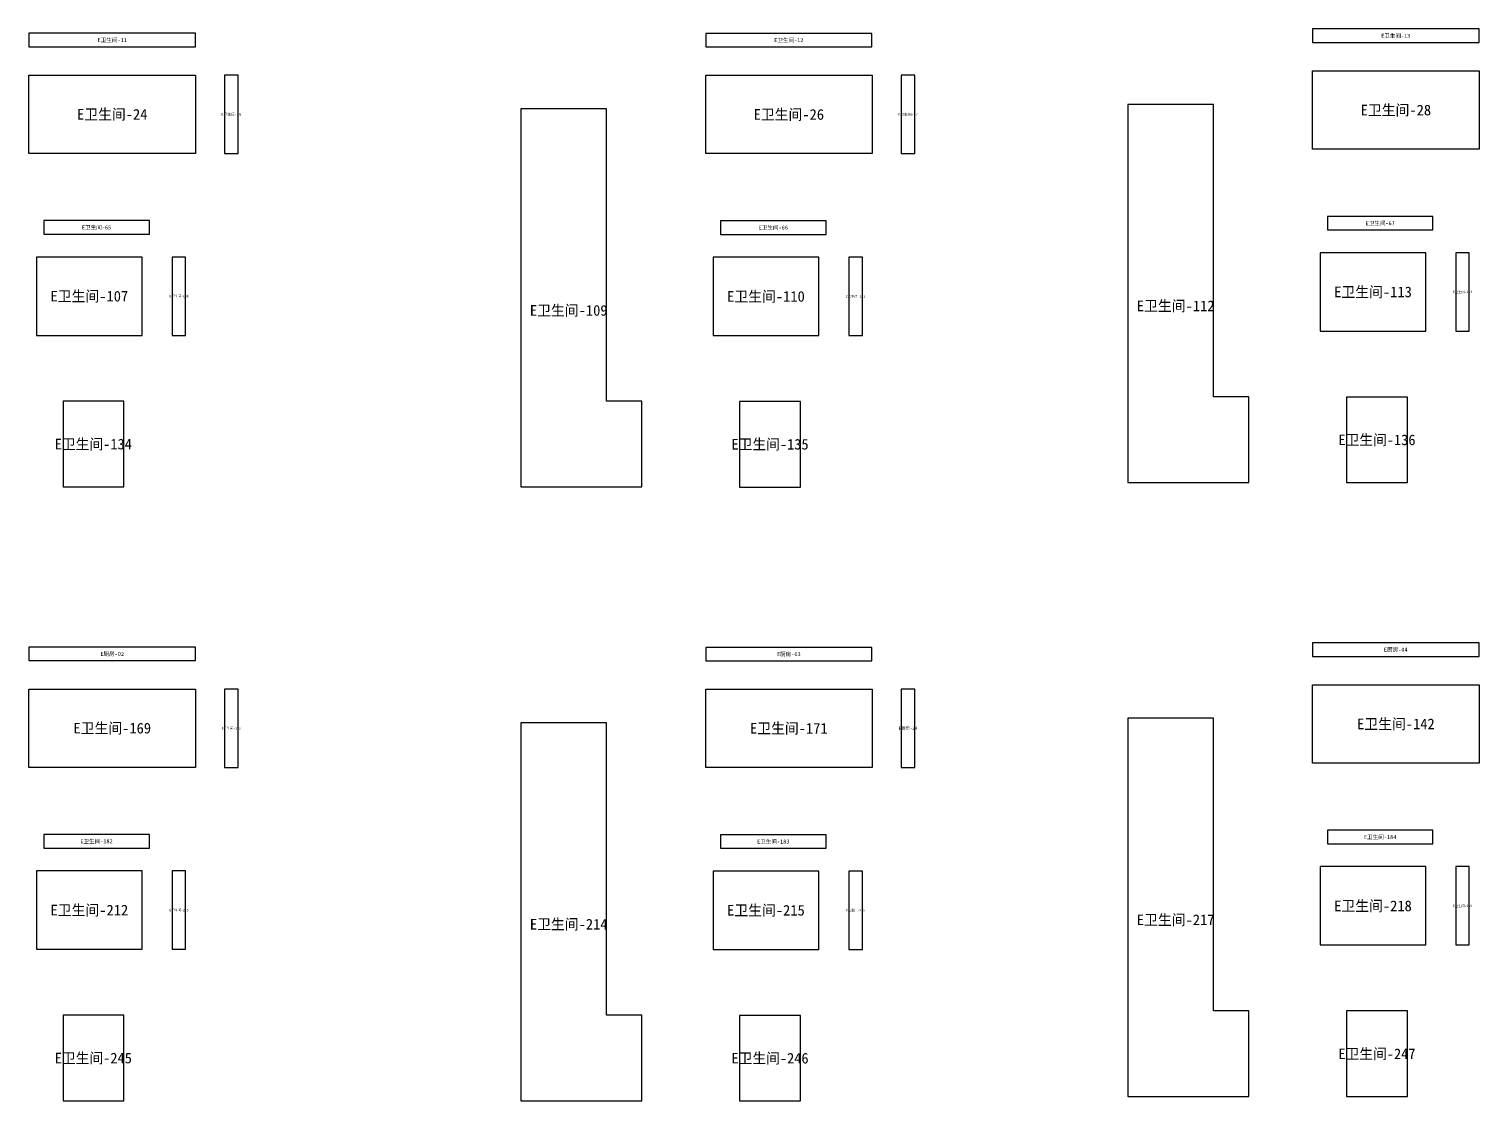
# Model space of a CAD drawing. Header units: inches. Extents: x 44145 to 132907, y -98283 to 21892.
# Drawn here: x 111122 to 122026, y -72572 to -64507 of the extents above; entities that cross this region are included whole.
import ezdxf
from ezdxf.enums import TextEntityAlignment as Align

# ---------------------------------------------------------------- set-up
doc = ezdxf.new("R2010")
doc.units = ezdxf.units.IN
doc.layers.add('NUMBERS', color=7, linetype='Continuous')
doc.layers.add('OUTER', color=7, linetype='Continuous')

msp = doc.modelspace()

# ---------------------------------------------------------------- linework, layer by layer
at = {"layer": 'OUTER'}
for points in [[(111122, -64641), (112373, -64641), (112373, -64539), (111122, -64539), (111122, -64641)], [(116211, -64642), (117461, -64642), (117461, -64540), (116211, -64540), (116211, -64642)], [(120775, -64609), (122026, -64609), (122026, -64507), (120775, -64507), (120775, -64609)], [(111122, -64854), (112373, -64854), (112373, -65443), (111122, -65443), (111122, -64854)], [(112593, -65443), (112694, -65443), (112694, -64854), (112593, -64854), (112593, -65443)], [(116211, -64855), (117462, -64855), (117462, -65444), (116211, -65444), (116211, -64855)], [(117681, -65444), (117783, -65444), (117783, -64855), (117681, -64855), (117681, -65444)], [(120775, -64822), (122026, -64822), (122026, -65411), (120775, -65411), (120775, -64822)], [(119384, -67919), (120294, -67919), (120294, -67275), (120029, -67275), (120029, -65074), (119384, -65074), (119384, -67919)], [(114820, -67952), (115730, -67952), (115730, -67308), (115464, -67308), (115464, -65108), (114820, -65108), (114820, -67952)], [(111233, -66051), (112027, -66051), (112027, -65949), (111233, -65949), (111233, -66051)], [(116322, -66052), (117116, -66052), (117116, -65950), (116322, -65950), (116322, -66052)], [(120886, -66019), (121680, -66019), (121680, -65917), (120886, -65917), (120886, -66019)], [(111179, -66812), (111973, -66812), (111973, -66223), (111179, -66223), (111179, -66812)], [(112199, -66812), (112300, -66812), (112300, -66223), (112199, -66223), (112199, -66812)], [(116268, -66813), (117061, -66813), (117061, -66224), (116268, -66224), (116268, -66813)], [(117287, -66813), (117389, -66813), (117389, -66224), (117287, -66224), (117287, -66813)], [(120832, -66780), (121625, -66780), (121625, -66191), (120832, -66191), (120832, -66780)], [(121851, -66780), (121953, -66780), (121953, -66191), (121851, -66191), (121851, -66780)], [(121030, -67920), (121488, -67920), (121488, -67276), (121030, -67276), (121030, -67920)], [(111378, -67952), (111835, -67952), (111835, -67308), (111378, -67308), (111378, -67952)], [(116466, -67954), (116923, -67954), (116923, -67309), (116466, -67309), (116466, -67954)], [(120775, -69227), (122026, -69227), (122026, -69125), (120775, -69125), (120775, -69227)], [(111122, -69259), (112373, -69259), (112373, -69158), (111122, -69158), (111122, -69259)], [(116211, -69260), (117461, -69260), (117461, -69159), (116211, -69159), (116211, -69260)], [(120775, -69441), (122026, -69441), (122026, -70030), (120775, -70030), (120775, -69441)], [(111122, -69473), (112373, -69473), (112373, -70062), (111122, -70062), (111122, -69473)], [(112593, -70062), (112694, -70062), (112694, -69473), (112593, -69473), (112593, -70062)], [(116211, -69474), (117462, -69474), (117462, -70063), (116211, -70063), (116211, -69474)], [(117681, -70063), (117783, -70063), (117783, -69474), (117681, -69474), (117681, -70063)], [(114820, -72571), (115730, -72571), (115730, -71926), (115464, -71926), (115464, -69726), (114820, -69726), (114820, -72571)], [(119384, -72538), (120294, -72538), (120294, -71893), (120029, -71893), (120029, -69693), (119384, -69693), (119384, -72538)], [(120886, -70637), (121680, -70637), (121680, -70535), (120886, -70535), (120886, -70637)], [(111233, -70669), (112027, -70669), (112027, -70568), (111233, -70568), (111233, -70669)], [(116322, -70670), (117116, -70670), (117116, -70569), (116322, -70569), (116322, -70670)], [(111179, -71430), (111973, -71430), (111973, -70841), (111179, -70841), (111179, -71430)], [(112199, -71430), (112300, -71430), (112300, -70841), (112199, -70841), (112199, -71430)], [(116268, -71432), (117061, -71432), (117061, -70843), (116268, -70843), (116268, -71432)], [(117287, -71432), (117389, -71432), (117389, -70843), (117287, -70843), (117287, -71432)], [(120832, -71398), (121625, -71398), (121625, -70809), (120832, -70809), (120832, -71398)], [(121851, -71398), (121953, -71398), (121953, -70809), (121851, -70809), (121851, -71398)], [(111378, -72571), (111835, -72571), (111835, -71926), (111378, -71926), (111378, -72571)], [(116466, -72572), (116923, -72572), (116923, -71928), (116466, -71928), (116466, -72572)], [(121030, -72539), (121488, -72539), (121488, -71894), (121030, -71894), (121030, -72539)]]:
    msp.add_lwpolyline(points, dxfattribs=at)

# ---------------------------------------------------------------- texts
at = {"layer": 'NUMBERS'}
for s, height, p in [('E卫生间-13', 30, (121400, -64558)), ('E卫生间-11', 30, (111748, -64590)), ('E卫生间-12', 30, (116836, -64591)), ('E卫生间-28', 80, (121401, -65117)), ('E卫生间-24', 80, (111748, -65149)), ('E卫生间-25', 20.2, (112643, -65149)), ('E卫生间-26', 80, (116836, -65150)), ('E卫生间-27', 20.2, (117732, -65150)), ('E卫生间-67', 30, (121283, -65968)), ('E卫生间-65', 30, (111630, -66000)), ('E卫生间-66', 30, (116719, -66001)), ('E卫生间-107', 80, (111576, -66517)), ('E卫生间-108', 17.6, (112250, -66517)), ('E卫生间-110', 80, (116664, -66519)), ('E卫生间-111', 17.6, (117338, -66519)), ('E卫生间-113', 80, (121229, -66485)), ('E卫生间-114', 17.6, (121902, -66485)), ('E卫生间-109', 80, (115181, -66624)), ('E卫生间-112', 80, (119745, -66590)), ('E卫生间-134', 79.4, (111606, -67630)), ('E卫生间-135', 79.4, (116695, -67631)), ('E卫生间-136', 79.4, (121259, -67598)), ('E厨房-02', 30, (111748, -69208)), ('E厨房-03', 30, (116836, -69210)), ('E厨房-04', 30, (121400, -69176)), ('E卫生间-169', 80, (111748, -69767)), ('E卫生间-170', 17.6, (112643, -69767)), ('E卫生间-171', 80, (116836, -69768)), ('E厨房-24', 23.5, (117732, -69768)), ('E卫生间-142', 80, (121401, -69735)), ('E卫生间-182', 30, (111630, -70618)), ('E卫生间-183', 30, (116719, -70620)), ('E卫生间-184', 30, (121283, -70586)), ('E卫生间-212', 80, (111576, -71136)), ('E卫生间-215', 80, (116664, -71137)), ('E卫生间-218', 80, (121229, -71104)), ('E卫生间-219', 17.6, (121902, -71104)), ('E卫生间-213', 17.6, (112250, -71136)), ('E卫生间-214', 80, (115181, -71242)), ('E卫生间-216', 17.6, (117338, -71137)), ('E卫生间-217', 80, (119745, -71209)), ('E卫生间-247', 79.4, (121259, -72217)), ('E卫生间-245', 79.4, (111606, -72249)), ('E卫生间-246', 79.4, (116695, -72250))]:
    msp.add_text(s, height=height, dxfattribs=at).set_placement(p, align=Align.MIDDLE_CENTER)

doc.saveas('drawing.dxf')
